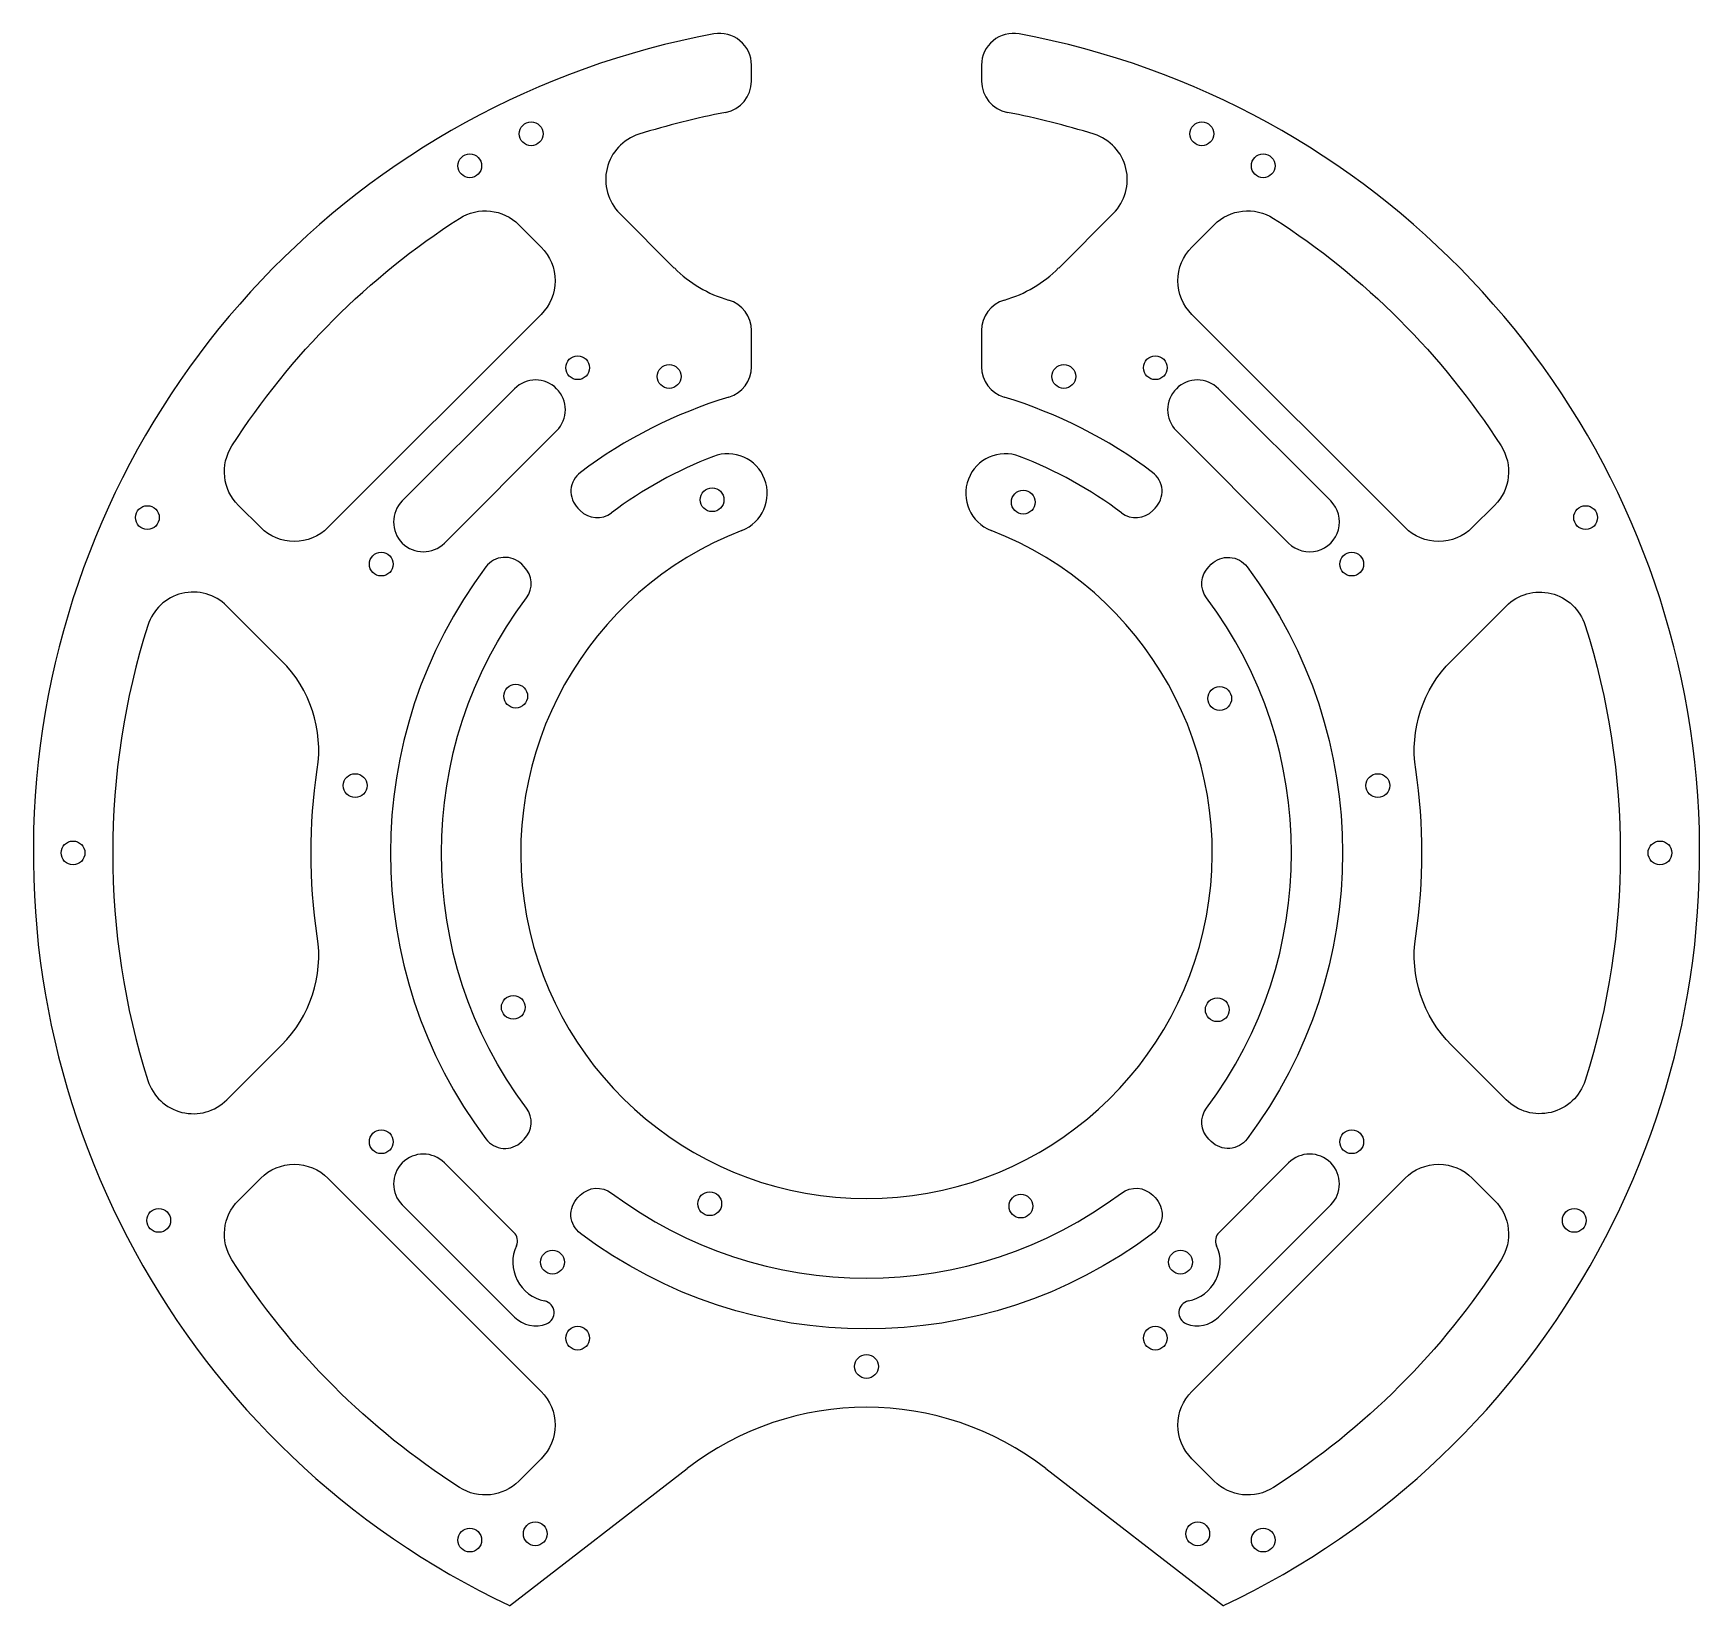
# Model space of a CAD drawing. Header units: millimetres. Extents: x -105 to 105, y -95 to 103.
import ezdxf

# ---------------------------------------------------------------- set-up
doc = ezdxf.new("R2010")
doc.units = ezdxf.units.MM
doc.layers.get('0').update_dxf_attribs({"linetype": 'CONTINUOUS'})

msp = doc.modelspace()

# ---------------------------------------------------------------- linework, layer by layer
for p, q in [((-14.5, 97.26), (-14.5, 99.29)), ((14.5, 99.29), (14.5, 97.26)), ((-24.22, 73.71), (-31.11, 80.61)), ((31.11, 80.61), (24.22, 73.71)), ((-14.5, 61.27), (-14.5, 65.83)), ((14.5, 65.83), (14.5, 61.27)), ((-36.07, 43.14), (-36.37, 43.44)), ((36.37, 43.44), (36.07, 43.14)), ((-53.2, -39.05), (-44.43, -47.82)), ((44.43, -47.82), (53.2, -39.05)), ((-44.36, -58.5), (-58.5, -44.36)), ((58.5, -44.36), (44.36, -58.5)), ((-45, -94.87), (-22.61, -77.58)), ((22.61, -77.58), (45, -94.87))]:
    msp.add_line(p, q)
for points in [[(-79.97, 51.29, -0.107986), (-51.29, 79.97, -0.352516), (-43.8, 79.16), (-41, 76.35, -0.414214), (-41, 67.87), (-67.87, 41, -0.414214), (-76.35, 41), (-79.16, 43.8, -0.352516)], [(51.29, 79.97, -0.107986), (79.97, 51.29, -0.352516), (79.16, 43.8), (76.35, 41, -0.414214), (67.87, 41), (41, 67.87, -0.414214), (41, 76.35), (43.8, 79.16, -0.352516)], [(-53.2, 39.05), (-39.05, 53.2, 1), (-44.36, 58.5), (-58.5, 44.36, 1)], [(58.5, 44.36), (44.36, 58.5, 1), (39.05, 53.2), (53.2, 39.05, 1)], [(-42.86, -32.15, -0.333342), (-42.86, 32.15, 0.373242), (-43.14, 36.07), (-43.44, 36.37, 0.456085), (-47.96, 36.05, 0.333934), (-47.96, -36.05, 0.456085), (-43.44, -36.37), (-43.14, -36.07, 0.373242)], [(43.14, -36.07, -0.373242), (42.86, -32.15, 0.333342), (42.86, 32.15, -0.373242), (43.14, 36.07), (43.44, 36.37, -0.456085), (47.96, 36.05, -0.333934), (47.96, -36.05, -0.456085), (43.44, -36.37)], [(-69.21, -10.5, -0.075437), (-69.21, 10.5, 0.238363), (-73.71, 24.22), (-80.61, 31.11, 0.562498), (-90.57, 28.68, 0.154535), (-90.57, -28.68, 0.562498), (-80.61, -31.11), (-73.71, -24.22, 0.238363)], [(69.21, 10.5, -0.238363), (73.71, 24.22), (80.61, 31.11, -0.562498), (90.57, 28.68, -0.154535), (90.57, -28.68, -0.562498), (80.61, -31.11), (73.71, -24.22, -0.238363), (69.21, -10.5, 0.075437)], [(-51.29, -79.97, -0.107986), (-79.97, -51.29, -0.352516), (-79.16, -43.8), (-76.35, -41, -0.414214), (-67.87, -41), (-41, -67.87, -0.414214), (-41, -76.35), (-43.8, -79.16, -0.352516)], [(79.97, -51.29, -0.107986), (51.29, -79.97, -0.352516), (43.8, -79.16), (41, -76.35, -0.414214), (41, -67.87), (67.87, -41, -0.414214), (76.35, -41), (79.16, -43.8, -0.352516)], [(36.05, -47.96, -0.333934), (-36.05, -47.96, -0.456085), (-36.37, -43.44), (-36.07, -43.14, -0.373242), (-32.15, -42.86, 0.333342), (32.15, -42.86, -0.373242), (36.07, -43.14), (36.37, -43.44, -0.456085)]]:
    msp.add_lwpolyline(points, format="xyb", close=True)
for centre in [(-42.26, 90.63), (42.26, 90.63), (-50, 86.6), (50, 86.6), (-36.4, 61.15), (-24.87, 60.05), (24.87, 60.05), (36.4, 61.15), (-19.46, 44.51), (19.76, 44.21), (-90.63, 42.26), (90.63, 42.26), (-61.15, 36.4), (61.15, 36.4), (-44.21, 19.76), (44.51, 19.46), (-64.44, 8.48), (64.44, 8.48), (-100, 0), (100, 0), (-44.51, -19.46), (44.21, -19.76), (-61.15, -36.4), (61.15, -36.4), (-19.76, -44.21), (19.46, -44.51), (-89.2, -46.31), (89.2, -46.31), (-39.57, -51.57), (39.57, -51.57), (-36.4, -61.15), (36.4, -61.15), (0, -64.72), (-50, -86.6), (-41.74, -85.81), (41.74, -85.81), (50, -86.6)]:
    msp.add_circle(centre, 1.5)
for centre, radius, start, end in [((0, 0), 105, 100.5543, 244.6215), ((-18.5, 99.29), 4, 0, 100.5543), ((18.5, 99.29), 4, 79.4457, 180), ((0, 0), 105, -64.6211, 79.4457), ((-18.5, 97.26), 4, 280.7701, 360), ((18.5, 97.26), 4, 180, 259.2299), ((0, 0), 95, 100.7701, 107.5694), ((0, 0), 95, 72.4306, 79.2299), ((-26.87, 84.85), 6, 107.5694, 225), ((26.87, 84.85), 6, -45, 72.4306), ((-12.9, 85.03), 16, 225, 253.7452), ((12.9, 85.03), 16, 286.2548, 315), ((-18.5, 65.83), 4, 0, 73.7452), ((18.5, 65.83), 4, 106.2548, 180), ((-18.5, 61.27), 4, 286.8018, 360), ((18.5, 61.27), 4, 180, 253.1982), ((0, 0), 60, 106.8018, 126.9318), ((0, 0), 60, 53.0682, 73.1982), ((0, 0), 53.57, 111.1166, 126.8708), ((-17.5, 45.31), 5, -68.8834, 111.1166), ((17.5, 45.31), 5, 68.8834, 248.8834), ((0, 0), 53.57, 53.1292, 68.8834), ((-34.25, 45.56), 3, 126.9318, 225), ((34.25, 45.56), 3, -45, 53.0682), ((-33.95, 45.26), 3, 225, 306.8708), ((33.95, 45.26), 3, 233.1292, 315), ((0, 0), 43.57, -248.8834, 68.8834), ((-55.85, -41.71), 3.75, 45, 225), ((55.85, -41.71), 3.75, -45, 135), ((-45.49, -48.88), 1.5, -24.4084, 45), ((45.49, -48.88), 1.5, 135, 204.4083), ((-39.57, -51.57), 5, 155.5916, 258.4587), ((39.57, -51.57), 5, -78.4587, 24.4083), ((-40.87, -57.94), 1.5, -68.2108, 78.4587), ((40.87, -57.94), 1.5, 101.5413, 248.2107), ((-41.71, -55.85), 3.75, 225, 291.7892), ((41.71, -55.85), 3.75, 248.2107, 315), ((0, -106.87), 37, 52.332, 127.6694)]:
    msp.add_arc(centre, radius, start, end)

doc.saveas('drawing.dxf')
